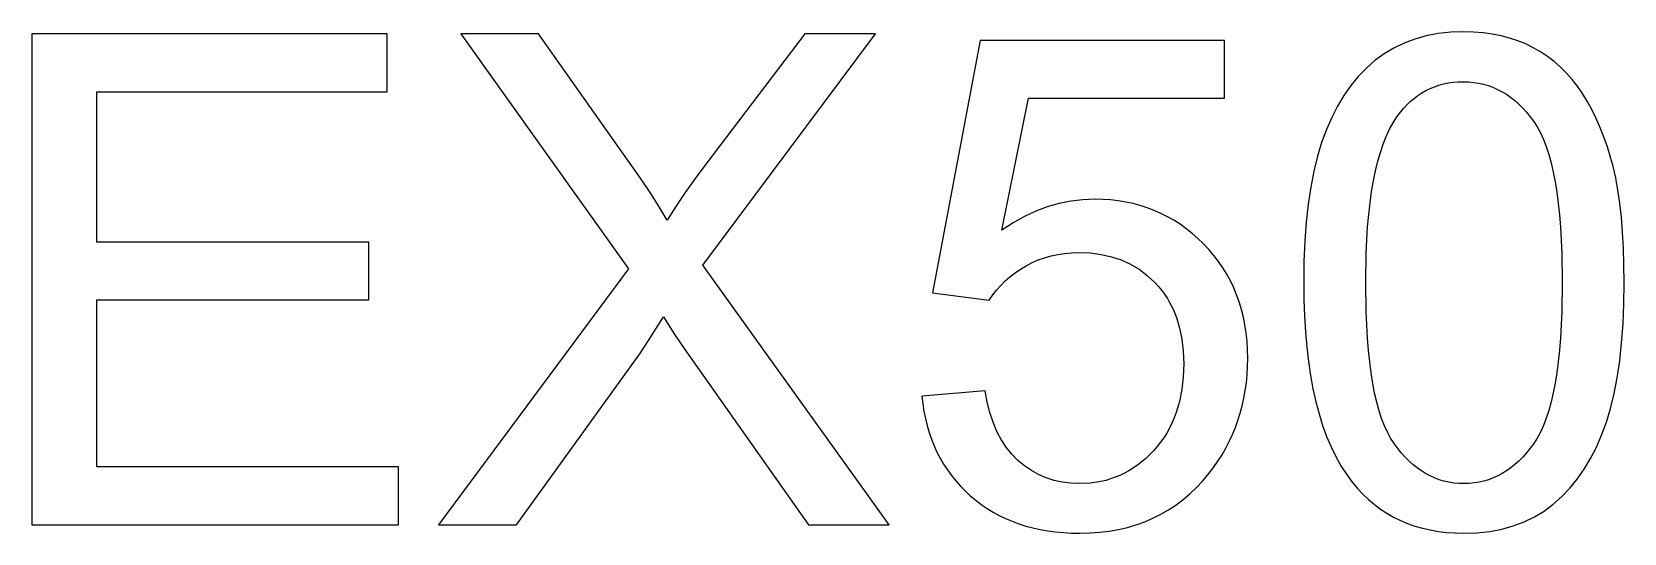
# Model space of a CAD drawing. Header units: millimetres. Extents: x -3.49 to 3.49, y -1.1 to 1.1.
import ezdxf

# ---------------------------------------------------------------- set-up
doc = ezdxf.new("R2010")
doc.units = ezdxf.units.MM
doc.layers.add('LASER_MARK', color=7, linetype='Continuous')

msp = doc.modelspace()

# ---------------------------------------------------------------- linework, layer by layer
at = {"layer": 'LASER_MARK'}
for points in [[(-3.4903, -1.0633), (-1.8826, -1.0633), (-1.8826, -0.809), (-3.2052, -0.809), (-3.2052, -0.0757), (-2.0134, -0.0757), (-2.0134, 0.1771), (-3.2052, 0.1771), (-3.2052, 0.8369), (-1.9325, 0.8369), (-1.9325, 1.0912), (-3.4903, 1.0912)], [(-1.7077, -1.0633), (-1.3653, -1.0633), (-0.8244, -0.3123), (-0.7833, -0.2498), (-0.7216, -0.1506), (-0.6738, -0.2256), (-0.6275, -0.2947), (-0.0852, -1.0633), (0.2675, -1.0633), (-0.5482, 0.0757), (0.2087, 1.0912), (-0.1014, 1.0912), (-0.5349, 0.5195), (-0.5825, 0.4562), (-0.6268, 0.3942), (-0.6678, 0.3335), (-0.7054, 0.2741), (-0.7355, 0.3253), (-0.7745, 0.3865), (-0.8222, 0.4576), (-0.8788, 0.5386), (-1.2697, 1.0912), (-1.6092, 1.0912), (-0.8744, 0.0595)], [(0.6892, -0.4754), (0.4115, -0.4989), (0.4154, -0.5325), (0.4206, -0.5652), (0.427, -0.5971), (0.4347, -0.6282), (0.4436, -0.6584), (0.4538, -0.6878), (0.4652, -0.7163), (0.4778, -0.744), (0.4917, -0.7708), (0.5068, -0.7969), (0.5232, -0.8221), (0.5409, -0.8464), (0.5597, -0.8699), (0.5799, -0.8926), (0.6012, -0.9144), (0.6238, -0.9354), (0.6475, -0.9553), (0.672, -0.974), (0.6974, -0.9913), (0.7236, -1.0074), (0.7506, -1.0222), (0.7785, -1.0357), (0.8072, -1.0479), (0.8368, -1.0589), (0.8672, -1.0685), (0.8984, -1.0769), (0.9305, -1.0839), (0.9635, -1.0897), (0.9973, -1.0942), (1.0319, -1.0974), (1.0674, -1.0994), (1.1037, -1.1), (1.1479, -1.099), (1.191, -1.0959), (1.2328, -1.0908), (1.2735, -1.0837), (1.313, -1.0745), (1.3513, -1.0632), (1.3885, -1.0499), (1.4244, -1.0346), (1.4592, -1.0172), (1.4928, -0.9978), (1.5252, -0.9764), (1.5564, -0.9529), (1.5864, -0.9273), (1.6153, -0.8997), (1.643, -0.8701), (1.6695, -0.8384), (1.6901, -0.8115), (1.7094, -0.7839), (1.7274, -0.7557), (1.7441, -0.7269), (1.7594, -0.6975), (1.7734, -0.6674), (1.786, -0.6368), (1.7973, -0.6055), (1.8073, -0.5736), (1.816, -0.541), (1.8233, -0.5079), (1.8293, -0.4741), (1.834, -0.4397), (1.8373, -0.4047), (1.8393, -0.3691), (1.8399, -0.3329), (1.8392, -0.2949), (1.8369, -0.2578), (1.8331, -0.2216), (1.8278, -0.1863), (1.821, -0.1518), (1.8127, -0.1182), (1.8028, -0.0855), (1.7914, -0.0536), (1.7786, -0.0227), (1.7642, 0.0074), (1.7483, 0.0367), (1.7308, 0.065), (1.7119, 0.0925), (1.6914, 0.1191), (1.6694, 0.1449), (1.646, 0.1697), (1.6214, 0.1934), (1.5961, 0.2155), (1.5701, 0.2362), (1.5435, 0.2553), (1.5161, 0.2728), (1.4881, 0.2888), (1.4593, 0.3034), (1.4299, 0.3163), (1.3998, 0.3278), (1.369, 0.3377), (1.3375, 0.3461), (1.3054, 0.353), (1.2725, 0.3583), (1.239, 0.3621), (1.2047, 0.3644), (1.1698, 0.3652), (1.1168, 0.3631), (1.0645, 0.3567), (1.0127, 0.3462), (0.9615, 0.3314), (0.9109, 0.3124), (0.8609, 0.2891), (0.8115, 0.2617), (0.7627, 0.23), (0.8788, 0.809), (1.7385, 0.809), (1.7385, 1.0618), (0.6672, 1.0618), (0.4585, -0.0448), (0.7069, -0.0772), (0.7223, -0.0545), (0.739, -0.033), (0.7572, -0.0126), (0.7767, 0.0068), (0.7976, 0.0251), (0.8199, 0.0423), (0.8435, 0.0584), (0.8685, 0.0735), (0.8946, 0.0871), (0.9215, 0.0989), (0.9492, 0.1089), (0.9777, 0.117), (1.0069, 0.1234), (1.0369, 0.1279), (1.0677, 0.1306), (1.0993, 0.1315), (1.1495, 0.1295), (1.1972, 0.1234), (1.2425, 0.1131), (1.2854, 0.0988), (1.3257, 0.0804), (1.3637, 0.058), (1.3991, 0.0314), (1.4321, 0.0007), (1.4475, -0.016), (1.4619, -0.0335), (1.4753, -0.0517), (1.4877, -0.0706), (1.4992, -0.0903), (1.5096, -0.1108), (1.519, -0.132), (1.5275, -0.1539), (1.5414, -0.2001), (1.5513, -0.2492), (1.5573, -0.3013), (1.5593, -0.3564), (1.5572, -0.4144), (1.551, -0.4695), (1.5407, -0.5217), (1.5262, -0.5709), (1.5174, -0.5945), (1.5076, -0.6172), (1.4967, -0.6393), (1.4849, -0.6606), (1.4719, -0.6812), (1.458, -0.701), (1.443, -0.7201), (1.427, -0.7385), (1.393, -0.7722), (1.3572, -0.8015), (1.3195, -0.8262), (1.3, -0.8369), (1.28, -0.8465), (1.2596, -0.8549), (1.2387, -0.8622), (1.2173, -0.8684), (1.1955, -0.8735), (1.1505, -0.8802), (1.1037, -0.8825), (1.0647, -0.8809), (1.0272, -0.8761), (0.9911, -0.8681), (0.9565, -0.857), (0.9234, -0.8426), (0.8916, -0.825), (0.8614, -0.8043), (0.8325, -0.7804), (0.8057, -0.7533), (0.7814, -0.723), (0.7597, -0.6896), (0.7405, -0.6531), (0.7239, -0.6134), (0.7098, -0.5705), (0.6982, -0.5245)], [(2.164, 0.6143), (2.1456, 0.5537), (2.1296, 0.4885), (2.1161, 0.4186), (2.105, 0.3441), (2.0964, 0.2649), (2.0903, 0.181), (2.0866, 0.0925), (2.0854, -0.0007), (2.0862, -0.0753), (2.0887, -0.1472), (2.0929, -0.2165), (2.0987, -0.2831), (2.1062, -0.3471), (2.1153, -0.4084), (2.1262, -0.4671), (2.1386, -0.5232), (2.1528, -0.5766), (2.1686, -0.6274), (2.1861, -0.6755), (2.2052, -0.721), (2.226, -0.7639), (2.2485, -0.8041), (2.2727, -0.8417), (2.2985, -0.8766), (2.3212, -0.9037), (2.345, -0.929), (2.3698, -0.9525), (2.3957, -0.9743), (2.4227, -0.9944), (2.4506, -1.0127), (2.4797, -1.0293), (2.5097, -1.0442), (2.5408, -1.0572), (2.573, -1.0686), (2.6062, -1.0782), (2.6404, -1.086), (2.6757, -1.0921), (2.712, -1.0965), (2.7494, -1.0991), (2.7878, -1.1), (2.8457, -1.098), (2.901, -1.0921), (2.9538, -1.0821), (3.0041, -1.0682), (3.0517, -1.0503), (3.0969, -1.0285), (3.1395, -1.0027), (3.1795, -0.9729), (3.217, -0.9394), (3.2522, -0.9027), (3.2849, -0.8627), (3.3152, -0.8193), (3.3432, -0.7726), (3.3687, -0.7227), (3.3917, -0.6694), (3.4124, -0.6128), (3.4307, -0.5523), (3.4465, -0.4872), (3.4599, -0.4176), (3.4708, -0.3433), (3.4794, -0.2645), (3.4854, -0.1812), (3.4891, -0.0932), (3.4903, -0.0007), (3.4896, 0.0773), (3.4873, 0.1512), (3.4835, 0.221), (3.4782, 0.2868), (3.4714, 0.3484), (3.463, 0.4058), (3.4532, 0.4592), (3.4418, 0.5085), (3.4291, 0.5548), (3.4153, 0.5993), (3.4003, 0.6421), (3.3841, 0.683), (3.3668, 0.7222), (3.3484, 0.7595), (3.3288, 0.7951), (3.3081, 0.8289), (3.2861, 0.8608), (3.2626, 0.8908), (3.2377, 0.9188), (3.2115, 0.945), (3.1837, 0.9692), (3.1546, 0.9914), (3.124, 1.0118), (3.0921, 1.0302), (3.0587, 1.0466), (3.024, 1.0607), (2.988, 1.0727), (2.9506, 1.0825), (2.9119, 1.0902), (2.8719, 1.0956), (2.8305, 1.0989), (2.7878, 1.1), (2.7303, 1.098), (2.6753, 1.0921), (2.6228, 1.0822), (2.5727, 1.0684), (2.5252, 1.0506), (2.4802, 1.0289), (2.4377, 1.0032), (2.3977, 0.9736), (2.3601, 0.9404), (2.3249, 0.9038), (2.2921, 0.8638), (2.2617, 0.8206), (2.2337, 0.774), (2.2081, 0.7241), (2.1848, 0.6709)], [(2.4814, -0.7069), (2.4664, -0.6835), (2.4523, -0.6574), (2.4392, -0.6285), (2.4271, -0.5969), (2.4159, -0.5625), (2.4058, -0.5253), (2.3965, -0.4853), (2.3883, -0.4425), (2.381, -0.397), (2.3747, -0.3487), (2.3694, -0.2977), (2.365, -0.2438), (2.3592, -0.1278), (2.3572, -0.0007), (2.3594, 0.1267), (2.3621, 0.1865), (2.3658, 0.2437), (2.3706, 0.2983), (2.3765, 0.3502), (2.3834, 0.3996), (2.3914, 0.4464), (2.4005, 0.4906), (2.4106, 0.5321), (2.4218, 0.5711), (2.4341, 0.6074), (2.4475, 0.6411), (2.4619, 0.6723), (2.4774, 0.7008), (2.4939, 0.7267), (2.5223, 0.7629), (2.5373, 0.7792), (2.5529, 0.7942), (2.5691, 0.8081), (2.5858, 0.8208), (2.6031, 0.8322), (2.621, 0.8425), (2.6395, 0.8515), (2.6586, 0.8593), (2.6782, 0.866), (2.6984, 0.8714), (2.7191, 0.8756), (2.7405, 0.8786), (2.7624, 0.8804), (2.7849, 0.881), (2.8078, 0.8803), (2.8302, 0.8783), (2.8522, 0.8749), (2.8737, 0.8701), (2.8947, 0.864), (2.9152, 0.8564), (2.9353, 0.8476), (2.9548, 0.8373), (2.9739, 0.8257), (2.9925, 0.8127), (3.0107, 0.7984), (3.0284, 0.7827), (3.0455, 0.7656), (3.0623, 0.7471), (3.0785, 0.7273), (3.0943, 0.7061), (3.1093, 0.6829), (3.1234, 0.6568), (3.1365, 0.628), (3.1486, 0.5964), (3.1597, 0.562), (3.1699, 0.5248), (3.1791, 0.4848), (3.1874, 0.442), (3.1947, 0.3964), (3.201, 0.348), (3.2063, 0.2969), (3.2107, 0.2429), (3.2165, 0.1267), (3.2184, -0.0007), (3.2165, -0.1275), (3.2107, -0.2432), (3.2063, -0.297), (3.201, -0.3479), (3.1947, -0.3962), (3.1874, -0.4416), (3.1791, -0.4843), (3.1699, -0.5243), (3.1597, -0.5615), (3.1486, -0.5959), (3.1365, -0.6276), (3.1234, -0.6565), (3.1093, -0.6827), (3.0943, -0.7061), (3.0785, -0.7275), (3.0623, -0.7475), (3.0456, -0.7661), (3.0285, -0.7833), (3.011, -0.7991), (2.993, -0.8136), (2.9745, -0.8267), (2.9556, -0.8384), (2.9362, -0.8487), (2.9164, -0.8577), (2.8961, -0.8653), (2.8753, -0.8715), (2.8541, -0.8763), (2.8325, -0.8797), (2.8104, -0.8818), (2.7878, -0.8825), (2.7653, -0.8818), (2.7432, -0.8798), (2.7215, -0.8763), (2.7004, -0.8715), (2.6796, -0.8653), (2.6593, -0.8578), (2.6395, -0.8489), (2.6201, -0.8386), (2.6012, -0.8269), (2.5827, -0.8139), (2.5647, -0.7995), (2.5471, -0.7837), (2.53, -0.7666), (2.5134, -0.748)]]:
    msp.add_lwpolyline(points, close=True, dxfattribs=at)

doc.saveas('drawing.dxf')
